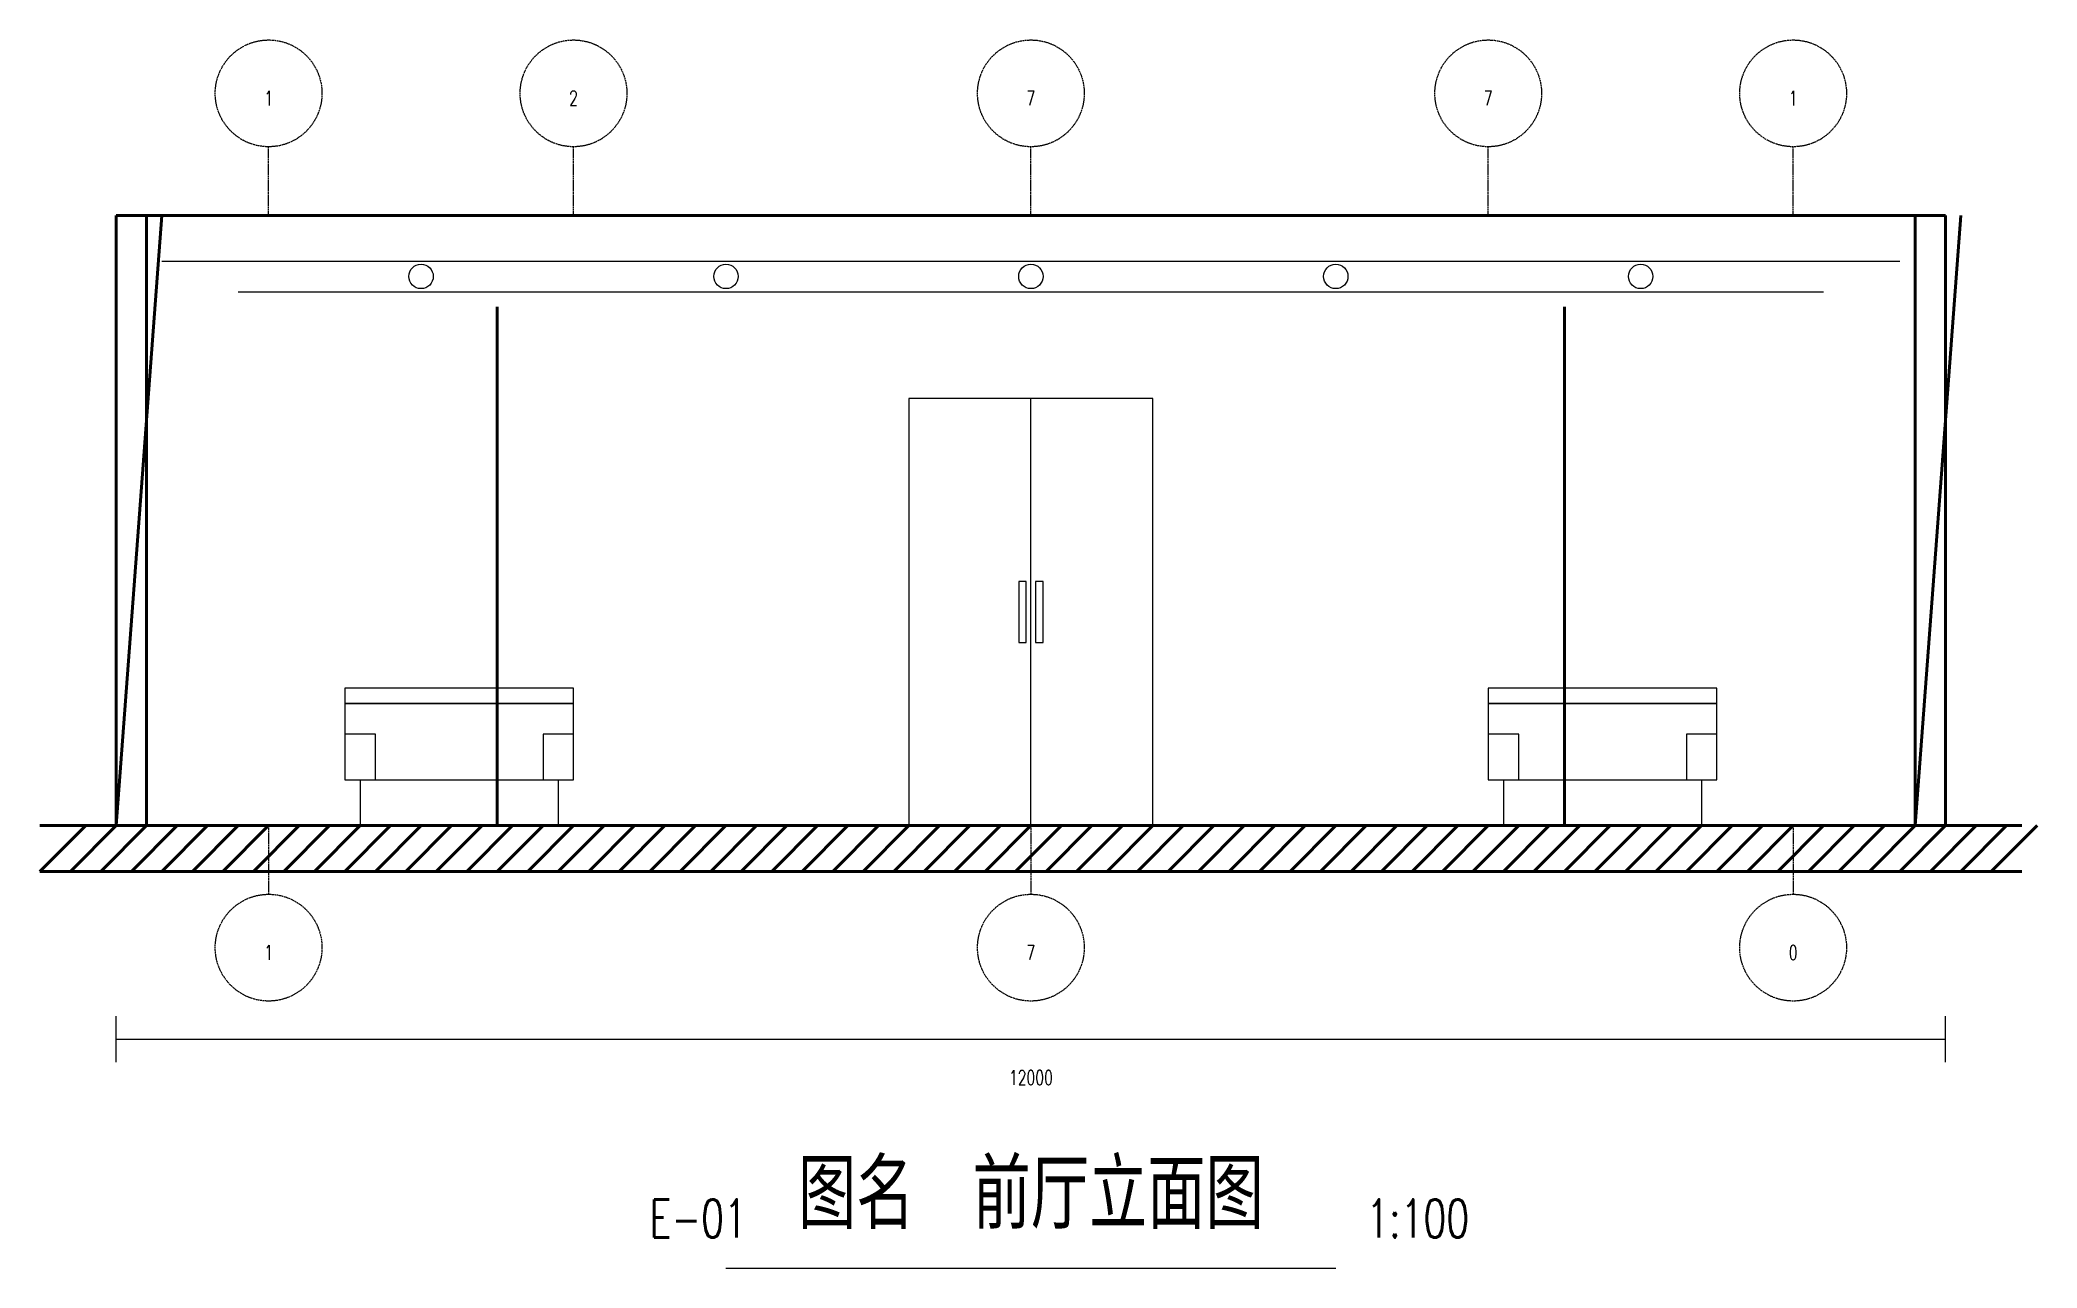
# Model space of a CAD drawing. Header units: millimetres. Extents: x -500 to 12600, y -2900 to 5150.
import ezdxf
from ezdxf.enums import TextEntityAlignment as Align

# ---------------------------------------------------------------- set-up
doc = ezdxf.new("R2010")
doc.units = ezdxf.units.MM
doc.linetypes.add('CENTER', pattern=[15.625, 12.5, -3.125])
for name, color, linetype, lineweight in [('AXIS', 3, 'CENTER', 15), ('COLUMN', 7, 'Continuous', 50), ('DIM', 3, 'Continuous', 9), ('DOOR_WIN', 4, 'Continuous', 25), ('FURNITURE', 4, 'Continuous', 25), ('MEP', 6, 'Continuous', 9), ('TEXT', 2, 'Continuous', 9), ('WALL', 7, 'Continuous', 50)]:
    doc.layers.add(name, color=color, linetype=linetype, lineweight=lineweight)
doc.styles.add('HEI', font='simhei.ttf')
doc.styles.add('XZC', font='simplex.shx')

msp = doc.modelspace()

# ---------------------------------------------------------------- linework, layer by layer
at = {"layer": 'AXIS'}
for p, q in [((1000, 4000), (1000, 4450)), ((3000, 4000), (3000, 4450)), ((6000, 4000), (6000, 4450)), ((9000, 4000), (9000, 4450)), ((11000, 4000), (11000, 4450)), ((1000, 0), (1000, -450)), ((6000, 0), (6000, -450)), ((11000, 0), (11000, -450))]:
    msp.add_line(p, q, dxfattribs=at)
for centre in [(1000, 4800), (3000, 4800), (6000, 4800), (9000, 4800), (11000, 4800), (1000, -800), (6000, -800), (11000, -800)]:
    msp.add_circle(centre, 350, dxfattribs=at)
at = {"layer": 'COLUMN'}
for p, q in [((200, 4000), (0, 4000)), ((0, 4000), (0, 0)), ((0, 0), (300, 4000)), ((200, 0), (200, 4000)), ((12000, 4000), (11800, 4000)), ((11800, 4000), (11800, 0)), ((11800, 0), (12100, 4000)), ((12000, 0), (12000, 4000)), ((0, 0), (200, 0)), ((11800, 0), (12000, 0))]:
    msp.add_line(p, q, dxfattribs=at)
at = {"layer": 'DIM'}
for p, q in [((0, -1550), (0, -1250)), ((12000, -1550), (12000, -1250)), ((0, -1400), (12000, -1400))]:
    msp.add_line(p, q, dxfattribs=at)
at = {"layer": 'DOOR_WIN'}
for p, q in [((6800, 2800), (5200, 2800)), ((5200, 2800), (5200, 0)), ((6000, 0), (6000, 2800)), ((6800, 0), (6800, 2800)), ((5970, 1600), (5920, 1600)), ((5920, 1600), (5920, 1200)), ((5970, 1200), (5970, 1600)), ((6080, 1600), (6030, 1600)), ((6030, 1600), (6030, 1200)), ((6080, 1200), (6080, 1600)), ((5920, 1200), (5970, 1200)), ((6030, 1200), (6080, 1200)), ((5200, 0), (6800, 0))]:
    msp.add_line(p, q, dxfattribs=at)
at = {"layer": 'FURNITURE'}
for p, q in [((3000, 900), (1500, 900)), ((1500, 900), (1500, 800)), ((3000, 800), (1500, 800)), ((1500, 800), (1500, 300)), ((1500, 800), (3000, 800)), ((3000, 800), (3000, 900)), ((3000, 300), (3000, 800)), ((10500, 900), (9000, 900)), ((9000, 900), (9000, 800)), ((10500, 800), (9000, 800)), ((9000, 800), (9000, 300)), ((9000, 800), (10500, 800)), ((10500, 800), (10500, 900)), ((10500, 300), (10500, 800)), ((1700, 600), (1500, 600)), ((1500, 600), (1500, 300)), ((1700, 300), (1700, 600)), ((3000, 600), (2800, 600)), ((2800, 600), (2800, 300)), ((3000, 300), (3000, 600)), ((9200, 600), (9000, 600)), ((9000, 600), (9000, 300)), ((9200, 300), (9200, 600)), ((10500, 600), (10300, 600)), ((10300, 600), (10300, 300)), ((10500, 300), (10500, 600)), ((1500, 300), (3000, 300)), ((1500, 300), (1700, 300)), ((1600, 300), (1600, 0)), ((2800, 300), (3000, 300)), ((2900, 300), (2900, 0)), ((9000, 300), (10500, 300)), ((9000, 300), (9200, 300)), ((9100, 300), (9100, 0)), ((10300, 300), (10500, 300)), ((10400, 300), (10400, 0))]:
    msp.add_line(p, q, dxfattribs=at)
at = {"layer": 'MEP'}
for p, q in [((300, 3700), (11700, 3700)), ((800, 3500), (11200, 3500))]:
    msp.add_line(p, q, dxfattribs=at)
for centre in [(2000, 3600), (4000, 3600), (6000, 3600), (8000, 3600), (10000, 3600)]:
    msp.add_circle(centre, 80, dxfattribs=at)
at = {"layer": 'TEXT'}
msp.add_line((4000, -2900), (8000, -2900), dxfattribs=at)
at = {"layer": 'WALL'}
for p, q in [((0, 4000), (12000, 4000)), ((2500, 0), (2500, 3400)), ((9500, 0), (9500, 3400)), ((-500, 0), (12500, 0)), ((-500, -300), (-200, 0)), ((-300, -300), (0, 0)), ((-100, -300), (200, 0)), ((100, -300), (400, 0)), ((300, -300), (600, 0)), ((500, -300), (800, 0)), ((700, -300), (1000, 0)), ((900, -300), (1200, 0)), ((1100, -300), (1400, 0)), ((1300, -300), (1600, 0)), ((1500, -300), (1800, 0)), ((1700, -300), (2000, 0)), ((1900, -300), (2200, 0)), ((2100, -300), (2400, 0)), ((2300, -300), (2600, 0)), ((2500, -300), (2800, 0)), ((2700, -300), (3000, 0)), ((2900, -300), (3200, 0)), ((3100, -300), (3400, 0)), ((3300, -300), (3600, 0)), ((3500, -300), (3800, 0)), ((3700, -300), (4000, 0)), ((3900, -300), (4200, 0)), ((4100, -300), (4400, 0)), ((4300, -300), (4600, 0)), ((4500, -300), (4800, 0)), ((4700, -300), (5000, 0)), ((4900, -300), (5200, 0)), ((5100, -300), (5400, 0)), ((5300, -300), (5600, 0)), ((5500, -300), (5800, 0)), ((5700, -300), (6000, 0)), ((5900, -300), (6200, 0)), ((6100, -300), (6400, 0)), ((6300, -300), (6600, 0)), ((6500, -300), (6800, 0)), ((6700, -300), (7000, 0)), ((6900, -300), (7200, 0)), ((7100, -300), (7400, 0)), ((7300, -300), (7600, 0)), ((7500, -300), (7800, 0)), ((7700, -300), (8000, 0)), ((7900, -300), (8200, 0)), ((8100, -300), (8400, 0)), ((8300, -300), (8600, 0)), ((8500, -300), (8800, 0)), ((8700, -300), (9000, 0)), ((8900, -300), (9200, 0)), ((9100, -300), (9400, 0)), ((9300, -300), (9600, 0)), ((9500, -300), (9800, 0)), ((9700, -300), (10000, 0)), ((9900, -300), (10200, 0)), ((10100, -300), (10400, 0)), ((10300, -300), (10600, 0)), ((10500, -300), (10800, 0)), ((10700, -300), (11000, 0)), ((10900, -300), (11200, 0)), ((11100, -300), (11400, 0)), ((11300, -300), (11600, 0)), ((11500, -300), (11800, 0)), ((11700, -300), (12000, 0)), ((11900, -300), (12200, 0)), ((12100, -300), (12400, 0)), ((12300, -300), (12600, 0)), ((-500, -300), (12500, -300))]:
    msp.add_line(p, q, dxfattribs=at)

# ---------------------------------------------------------------- texts
at = {"layer": 'AXIS', "style": 'XZC', "width": 0.7}
for s, p in [('1', (1000, 4720)), ('2', (3000, 4720)), ('7', (6000, 4720)), ('7', (9000, 4720)), ('1', (11000, 4720)), ('1', (1000, -880)), ('7', (6000, -880))]:
    msp.add_text(s, height=96, dxfattribs=at).set_placement(p, align=Align.CENTER)
at = {"layer": 'TEXT', "width": 0.7}
for s, height, style, p in [('0', 96, 'XZC', (11000, -880)), ('12000', 96, 'XZC', (6000, -1700)), ('图名  前厅立面图', 400, 'HEI', (6000, -2600))]:
    msp.add_text(s, height=height, dxfattribs=dict(at, style=style)).set_placement(p, align=Align.CENTER)
at = {"layer": 'TEXT', "style": 'XZC', "width": 0.7}
for s, p in [('E-01', (3500, -2700)), ('1:100', (8200, -2700))]:
    msp.add_text(s, height=250, dxfattribs=at).set_placement(p)

doc.saveas('drawing.dxf')
